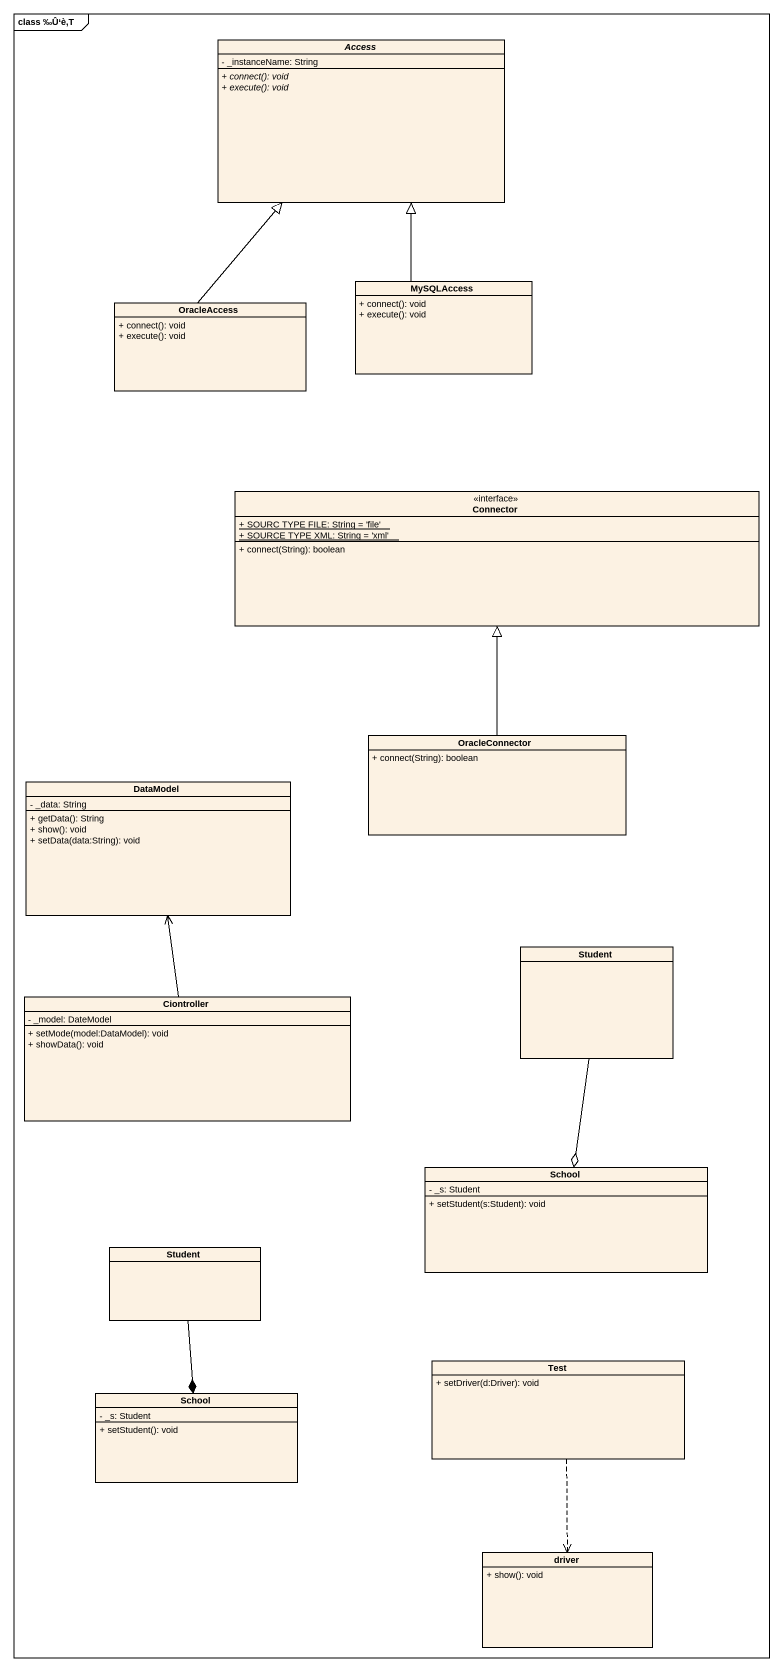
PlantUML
@startuml
mainframe class ‰Û‘è‚T
hide circle
hide empty members
skinparam classAttributeIconSize 0
abstract class Access {
  - _instanceName: String
  {abstract} + connect(): void
  {abstract} + execute(): void
}
class MySQLAccess {
  + connect(): void
  + execute(): void
}
class OracleAccess {
  + connect(): void
  + execute(): void
}
class Connector <<interface>> {
  {static} + SOURC TYPE FILE: String = 'file'
  {static} + SOURCE TYPE XML: String = 'xml'
  + connect(String): boolean
}
class OracleConnector {
  + connect(String): boolean
}
class DataModel {
  - _data: String
  + getData(): String
  + show(): void
  + setData(data:String): void
}
class Student
class Ciontroller {
  - _model: DateModel
  + setMode(model:DataModel): void
  + showData(): void
}
class School {
  - _s: Student
  + setStudent(s:Student): void
}
class "Student" as Student_2
class Test {
  + setDriver(d:Driver): void
}
class "School" as School_2 {
  - _s: Student
  + setStudent(): void
}
class driver {
  + show(): void
}
MySQLAccess -up-|> Access
OracleAccess -up-|> Access
OracleConnector -up-|> Connector
Student --o School
Ciontroller -up-> DataModel
Student_2 --* School_2
Test ..> driver
@enduml
